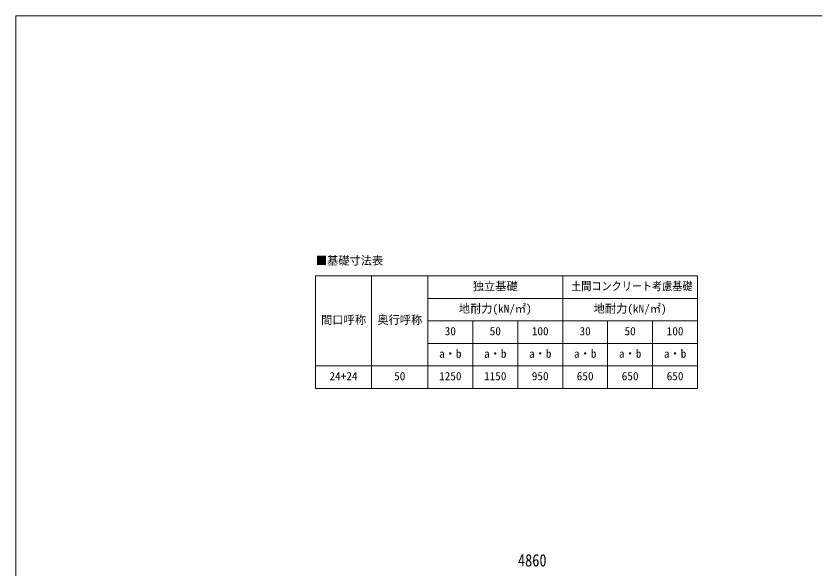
# Model space of a CAD drawing. Units: millimetres at full size, sheet at 1:40; details may follow other scales. Extents: x -11243 to 11243, y -7760 to 7760.
# Drawn here: x -11243 to 119, y -95 to 7760 of the extents above; entities that cross this region are included whole.
import ezdxf
from ezdxf.enums import TextEntityAlignment as Align

# ---------------------------------------------------------------- set-up
doc = ezdxf.new("R2010")
doc.units = ezdxf.units.MM
doc.header["$LTSCALE"] = 40
for name, color, linetype, lineweight in [('0-6_OTH_LINE', 6, 'Continuous', 9), ('0-E_DET2', 7, 'Continuous', 18), ('F-0_240', 7, 'Continuous', 9)]:
    doc.layers.add(name, color=color, linetype=linetype, lineweight=lineweight)
doc.styles.add('ＭＳ ゴシック', font='')
doc.styles.get('ＭＳ ゴシック').set_extended_font_data('MS Gothic')

msp = doc.modelspace()

# ---------------------------------------------------------------- linework, layer by layer
at = {"layer": '0-E_DET2'}
for p, q in [((-6978.84, 4061.44), (-6978.84, 2461.44)), ((-6978.84, 4061.44), (-1538.84, 4061.44)), ((-6178.84, 4061.44), (-6178.84, 2461.44)), ((-5378.84, 4061.44), (-5378.84, 2461.44)), ((-3458.84, 4061.44), (-3458.84, 2461.44)), ((-1538.84, 4061.44), (-1538.84, 2461.44)), ((-5378.84, 3741.44), (-1538.84, 3741.44)), ((-5378.84, 3421.44), (-1538.84, 3421.44)), ((-4738.84, 3421.44), (-4738.84, 2461.44)), ((-4098.84, 3421.44), (-4098.84, 2461.44)), ((-2818.84, 3421.44), (-2818.84, 2461.44)), ((-2178.84, 3421.44), (-2178.84, 2461.44)), ((-5378.84, 3101.44), (-1538.84, 3101.44)), ((-6978.84, 2781.44), (-1538.84, 2781.44)), ((-6978.84, 2461.44), (-1538.84, 2461.44))]:
    msp.add_line(p, q, dxfattribs=at)
at = {"layer": 'F-0_240', "color": 5}
for q in [(-11242.74, -7760), (10677.26, 7760)]:
    msp.add_line((-11242.74, 7760), q, dxfattribs=at)

# ---------------------------------------------------------------- texts
at = {"layer": '0-6_OTH_LINE', "color": 7, "style": 'ＭＳ ゴシック', "width": 0.85}
msp.add_text('4860', height=176, dxfattribs=at).set_placement((-4095.92, -126), align=Align.BOTTOM_LEFT)
at = {"layer": '0-E_DET2', "style": 'ＭＳ ゴシック'}
for s, p in [('■基礎寸法表', (-6973.57, 4185.85)), ('独立基礎', (-4738.84, 3821.44)), ('地耐力(kN/㎡)', (-4938.84, 3501.44)), ('地耐力(kN/㎡)', (-3018.84, 3501.44)), ('間口呼称', (-6898.84, 3341.44)), ('奥行呼称', (-6098.84, 3341.44)), ('30', (-5138.84, 3181.44)), ('50', (-4498.84, 3181.44)), ('100', (-3898.84, 3181.44)), ('30', (-3218.84, 3181.44)), ('50', (-2578.84, 3181.44)), ('100', (-1978.84, 3181.44)), ('a・b', (-5218.84, 2861.44)), ('a・b', (-4578.84, 2861.44)), ('a・b', (-3938.84, 2861.44)), ('a・b', (-3298.84, 2861.44)), ('a・b', (-2658.84, 2861.44)), ('a・b', (-2018.84, 2861.44)), ('24+24', (-6778.84, 2541.44)), ('50', (-5858.84, 2541.44)), ('1250', (-5218.84, 2541.44)), ('1150', (-4578.84, 2541.44)), ('950', (-3898.84, 2541.44)), ('650', (-3258.84, 2541.44)), ('650', (-2618.84, 2541.44)), ('650', (-1978.84, 2541.44))]:
    msp.add_text(s, height=117.3, dxfattribs=at).set_placement(p, align=Align.BOTTOM_LEFT)
at = {"layer": '0-E_DET2', "style": 'ＭＳ ゴシック', "width": 0.9}
msp.add_text('土間コンクリート考慮基礎', height=117.3, dxfattribs=at).set_placement((-3338.84, 3821.44), align=Align.BOTTOM_LEFT)

doc.saveas('drawing.dxf')
